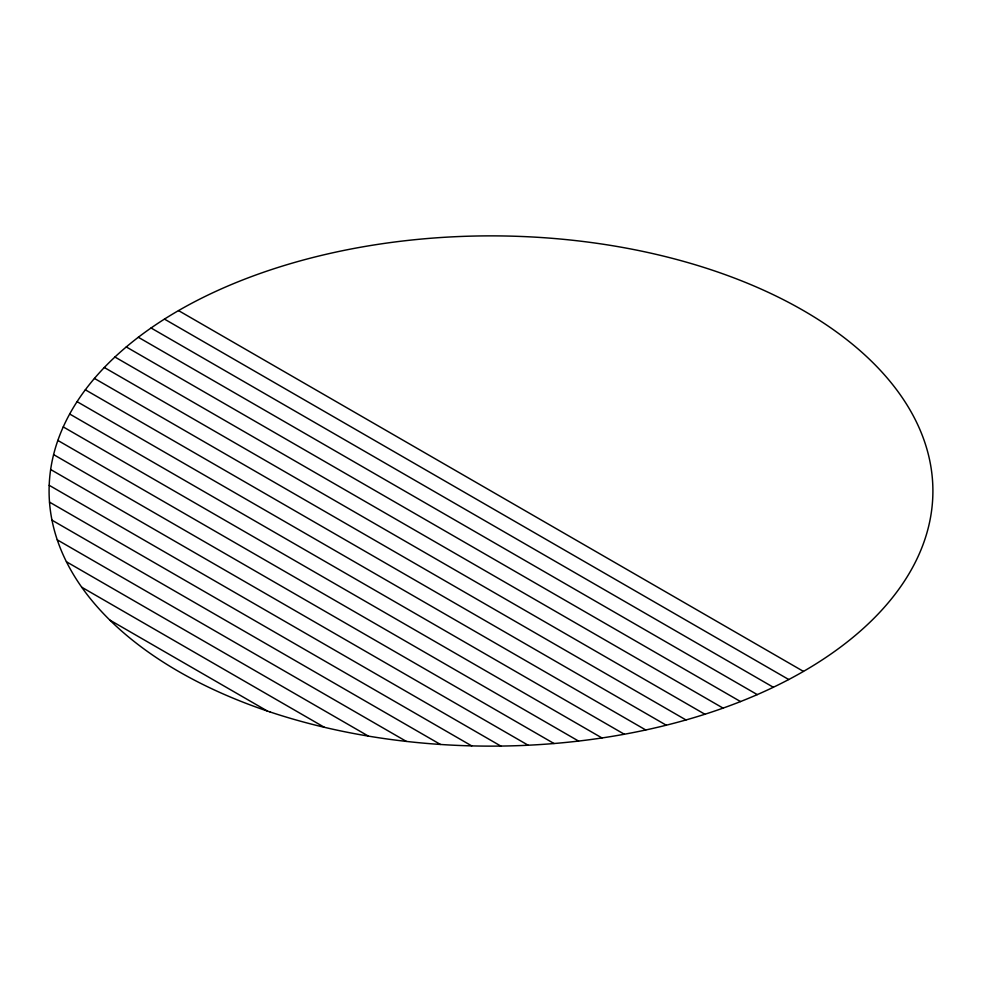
<?xml version="1.0" encoding="UTF-8"?>
<svg xmlns="http://www.w3.org/2000/svg" width="982" height="982" viewBox="0 0 982 982"><rect width="100%" height="100%" fill="white"/><g stroke="black" fill="none" stroke-linecap="round" stroke-linejoin="round"><path stroke-width="1.47" d="M178.528 310.594L803.472 671.406M164.46 319.101L788.742 679.519M151.068 327.988L773.35 687.265M138.339 337.268L757.269 694.605M126.285 346.941L740.526 701.565M114.943 357.018L723.071 708.108M104.313 367.501L704.904 714.245M94.444 378.426L685.976 719.953M85.348 389.805L666.275 725.207M77.087 401.663L645.751 729.97M69.697 414.023L624.331 734.241M63.265 426.925L601.978 737.948M57.864 440.439L578.57 741.066M53.617 454.617L554.02 743.521M50.671 469.531L528.181 745.228M49.21 485.317L500.832 746.062M49.517 502.121L471.728 745.89M51.997 520.178L440.452 744.454M57.275 539.855L406.376 741.41M66.445 561.778L368.422 736.119M81.739 587.224L324.33 727.281M109.812 620.059L267.448 711.078M270.05 711.95A441.9 255.124 0 0 0 932.9 491A441.9 255.124 0 0 0 270.05 270.05A441.9 255.124 0 0 0 270.05 711.95"/></g></svg>
